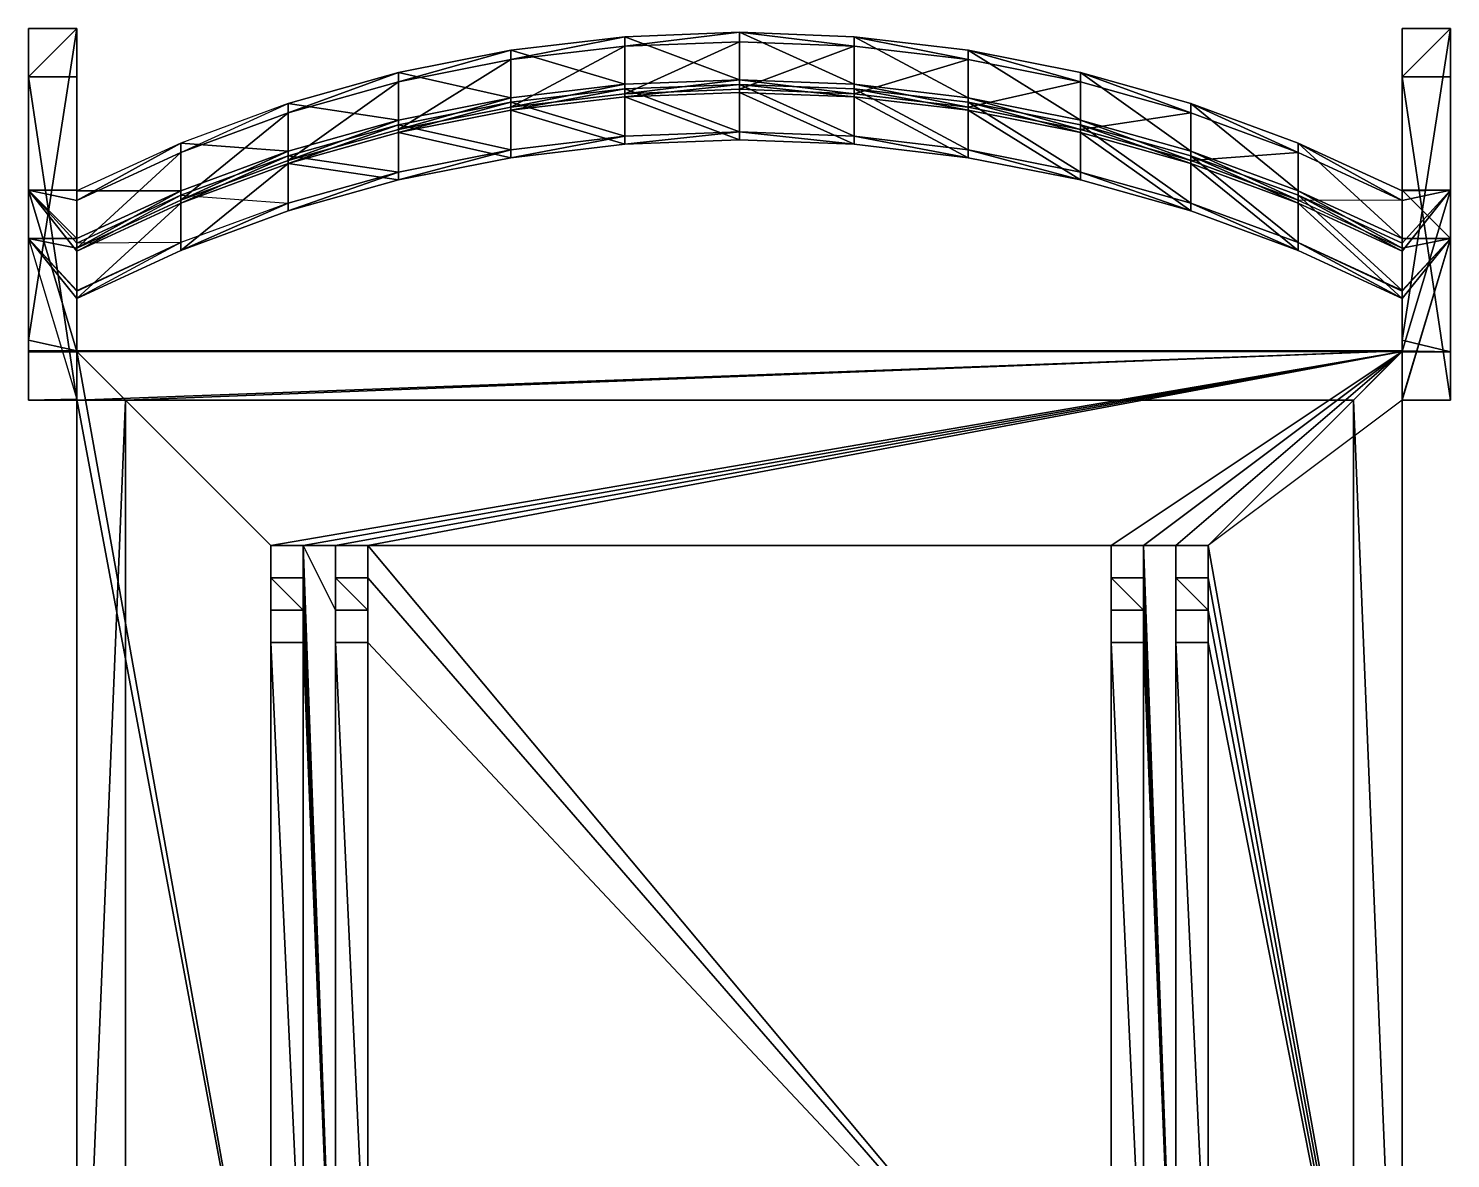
# Model space of a CAD drawing. Header units: millimetres. Extents: x -733 to 3323, y -1110 to 1290.
# Drawn here: x -586.7 to -146.7, y 409.5 to 759.1 of the extents above; entities that cross this region are included whole.
import ezdxf

# ---------------------------------------------------------------- set-up
doc = ezdxf.new("R2010")
doc.units = ezdxf.units.MM
doc.layers.add('Chair', color=18, linetype='Continuous', true_color=0x000000)

msp = doc.modelspace()

# ---------------------------------------------------------------- meshes
at = {"layer": 'Chair'}
mesh = msp.add_polyface(dxfattribs=at)
corners = [(-586.73, 744.14), (-571.73, 644.14, 435), (-586.73, 644.14, 435), (-586.73, 659.4, 435), (-586.73, 744.14), (-586.73, 644.14, 435), (-586.73, 662.72, 435), (-586.73, 709.14, 820), (-571.73, 659.06, 451.51), (-586.73, 659.06, 451.51), (-571.73, 659.14, 452), (-586.73, 659.4, 450), (-586.73, 644.14, 450), (-586.73, 659.06, 451.51), (-586.73, 694.14, 820), (-571.73, 759.14), (-586.73, 662.72, 435), (-571.73, 659.4, 450), (-586.73, 659.4, 450), (-571.73, 659.14, 451.17), (-571.73, 744.14), (-571.73, 659.4, 435), (-571.73, 644.14, 435), (-571.73, 659.4, 450), (-539.6, 692.88, 699.15), (-571.73, 675.62, 683.04), (-539.6, 690.42, 681.03), (-571.73, 677.81, 699.17), (-571.73, 678.08, 701.16), (-571.73, 659.14, 452), (-571.73, 644.41, 452), (-571.73, 659.06, 451.51), (-571.73, 659.14, 450), (-571.73, 644.14, 450), (-571.73, 659.14, 451.17), (-571.73, 644.14, 450), (-586.73, 644.14, 450), (-571.73, 692.73, 699.17), (-571.73, 678.08, 701.16), (-571.73, 691.2, 798.26), (-571.73, 644.41, 452), (-586.73, 694.14, 820), (-571.73, 675.62, 683.04), (-571.73, 677.81, 699.17), (-571.73, 678.08, 701.16), (-571.73, 691.2, 798.26), (-571.73, 690.27, 681.05), (-571.73, 677.81, 699.17), (-571.73, 675.62, 683.04), (-539.6, 692.88, 699.15), (-571.73, 692.73, 699.17), (-571.73, 678.08, 701.16), (-571.73, 659.4, 435), (-571.73, 644.14, 435), (-571.73, 644.14, 450), (-571.73, 659.14, 450), (-571.73, 659.14, 451.17), (-571.73, 659.14, 452), (-571.73, 659.06, 451.51), (-571.73, 659.14, 452), (-571.73, 675.62, 683.04), (-571.73, 644.41, 452), (-571.73, 690.27, 681.05)]
mesh.append_faces([[corners[k] for k in face] for face in [(0, 1, 2, 2), (3, 4, 5, 5), (4, 3, 6, 6), (7, 8, 9, 9), (8, 10, 7, 7), (11, 12, 13, 13), (14, 13, 12, 12), (6, 3, 11, 11), (15, 16, 17, 17), (17, 16, 18, 18), (17, 18, 9, 9), (17, 9, 19, 19), (19, 9, 8, 8), (20, 21, 22, 22), (21, 20, 23, 23), (12, 3, 5, 5), (3, 12, 11, 11), (24, 25, 26, 26), (25, 27, 24, 24), (27, 28, 24, 24), (29, 30, 31, 31), (30, 32, 33, 33), (32, 31, 30, 30), (32, 34, 31, 31), (35, 2, 1, 1), (2, 35, 36, 36), (37, 38, 39, 39), (40, 35, 36, 36), (36, 41, 40, 40), (41, 40, 42, 42), (41, 42, 43, 43), (41, 43, 44, 44), (41, 44, 45, 45), (46, 47, 48, 48), (47, 46, 38, 38), (38, 37, 46, 46), (49, 50, 51, 51), (52, 53, 54, 54), (54, 55, 52, 52), (55, 23, 21, 21), (56, 57, 58, 58), (59, 60, 61, 61), (60, 59, 62, 62)]])
mesh = msp.add_polyface(dxfattribs=at)
corners = [(-571.73, 644.14, 435), (-586.73, 744.14), (-571.73, 744.14), (-586.73, 744.14), (-586.73, 662.72, 435), (-586.73, 759.14), (-571.73, 659.14, 452), (-571.73, 690.27, 681.05), (-586.73, 709.14, 820), (-571.73, 692.73, 699.17), (-571.73, 705.93, 796.27), (-571.73, 708.87, 818.01), (-571.73, 709.14, 820), (-586.73, 659.06, 451.51), (-586.73, 694.14, 820), (-586.73, 709.14, 820), (-571.73, 694.14, 820), (-586.73, 709.14, 820), (-586.73, 694.14, 820), (-571.73, 709.14, 820), (-571.73, 759.14), (-586.73, 744.14), (-586.73, 759.14), (-571.73, 744.14), (-586.73, 662.72, 435), (-571.73, 759.14), (-586.73, 759.14), (-571.73, 659.4, 450), (-571.73, 744.14), (-571.73, 759.14), (-571.73, 709.14, 820), (-571.73, 694.14, 820), (-571.73, 708.87, 818.01), (-539.6, 705.07, 679.03), (-506.36, 719.77, 695.49), (-506.36, 717.31, 677.37), (-539.6, 707.53, 697.15), (-571.73, 690.27, 681.05), (-571.73, 692.73, 699.17), (-506.36, 705.12, 697.48), (-539.6, 690.42, 681.03), (-506.36, 702.66, 679.36), (-539.6, 692.88, 699.15), (-539.6, 705.07, 679.03), (-571.73, 675.62, 683.04), (-571.73, 690.27, 681.05), (-539.6, 690.42, 681.03), (-506.36, 717.31, 677.37), (-506.36, 702.66, 679.36), (-571.73, 691.2, 798.26), (-571.73, 705.93, 796.27), (-571.73, 692.73, 699.17), (-586.73, 694.14, 820), (-571.73, 691.2, 798.26), (-571.73, 694.14, 820), (-571.73, 692.73, 699.17), (-539.6, 707.53, 697.15), (-539.6, 692.88, 699.15), (-506.36, 705.12, 697.48), (-539.6, 708.94, 818), (-571.73, 708.87, 818.01), (-571.73, 694.14, 820), (-539.6, 723.68, 816.01), (-506.36, 721.19, 816.35), (-506.36, 735.92, 814.35), (-539.6, 723.68, 816.01), (-539.6, 720.74, 794.27), (-539.6, 706.01, 796.26), (-506.36, 721.19, 816.35), (-539.6, 708.94, 818), (-571.73, 691.2, 798.26), (-571.73, 694.14, 820), (-571.73, 694.14, 820), (-571.73, 691.2, 798.26), (-571.73, 705.93, 796.27), (-571.73, 708.87, 818.01), (-571.73, 705.93, 796.27), (-571.73, 708.87, 818.01), (-539.6, 720.74, 794.27), (-571.73, 705.93, 796.27), (-571.73, 691.2, 798.26), (-539.6, 706.01, 796.26), (-506.36, 732.98, 792.62)]
mesh.append_faces([[corners[k] for k in face] for face in [(0, 1, 2, 2), (3, 4, 5, 5), (6, 7, 8, 8), (7, 9, 8, 8), (9, 10, 8, 8), (10, 11, 8, 8), (11, 8, 12, 12), (13, 14, 15, 15), (16, 17, 18, 18), (17, 16, 19, 19), (20, 21, 22, 22), (21, 20, 23, 23), (24, 25, 26, 26), (27, 28, 29, 29), (30, 31, 32, 32), (33, 34, 35, 35), (34, 33, 36, 36), (37, 36, 33, 33), (36, 38, 37, 37), (39, 40, 41, 41), (40, 39, 42, 42), (43, 44, 45, 45), (44, 43, 46, 46), (46, 43, 47, 47), (46, 47, 48, 48), (49, 50, 51, 51), (52, 53, 54, 54), (55, 56, 57, 57), (56, 58, 57, 57), (59, 60, 61, 61), (60, 59, 62, 62), (62, 59, 63, 63), (64, 65, 66, 66), (67, 68, 69, 69), (69, 70, 67, 67), (70, 69, 71, 71), (72, 73, 74, 74), (74, 75, 72, 72), (76, 66, 65, 65), (65, 77, 76, 76), (78, 79, 80, 80), (80, 78, 81, 81), (81, 78, 82, 82)]])
mesh = msp.add_polyface(dxfattribs=at)
corners = [(-402.2, 737.97, 674.56), (-366.73, 741.83, 692.49), (-366.73, 739.36, 674.37), (-402.2, 737.97, 674.56), (-402.2, 740.44, 692.68), (-437.44, 733.81, 675.13), (-437.44, 736.28, 693.25), (-472.24, 726.91, 676.07), (-472.24, 729.37, 694.18), (-402.2, 723.32, 676.55), (-437.44, 733.81, 675.13), (-402.2, 737.97, 674.56), (-366.73, 724.71, 676.36), (-366.73, 739.36, 674.37), (-472.24, 729.37, 694.18), (-437.44, 721.63, 695.24), (-437.44, 736.28, 693.25), (-402.2, 725.79, 694.67), (-402.2, 740.44, 692.68), (-366.73, 727.17, 694.48), (-366.73, 741.83, 692.49), (-539.6, 723.68, 816.01), (-506.36, 721.19, 816.35), (-506.36, 735.92, 814.35), (-472.24, 730.79, 815.05), (-472.24, 745.52, 813.06), (-437.44, 737.69, 814.11), (-437.44, 752.43, 812.12), (-402.2, 741.85, 813.55), (-402.2, 756.59, 811.56), (-366.73, 743.24, 813.36), (-366.73, 757.97, 811.37), (-539.6, 720.74, 794.27), (-506.36, 735.92, 814.35), (-506.36, 732.98, 792.62), (-472.24, 745.52, 813.06), (-472.24, 742.58, 791.32), (-437.44, 752.43, 812.12), (-437.44, 749.49, 790.39), (-402.2, 756.59, 811.56), (-402.2, 753.65, 789.83), (-366.73, 757.97, 811.37), (-366.73, 755.04, 789.64), (-366.73, 743.24, 813.36), (-402.2, 738.92, 791.82), (-366.73, 740.31, 791.63), (-402.2, 741.85, 813.55), (-437.44, 734.76, 792.38), (-437.44, 737.69, 814.11), (-472.24, 727.85, 793.31), (-472.24, 730.79, 815.05), (-506.36, 718.25, 794.61), (-506.36, 732.98, 792.62), (-472.24, 742.58, 791.32), (-472.24, 727.85, 793.31), (-437.44, 749.49, 790.39), (-437.44, 734.76, 792.38), (-402.2, 753.65, 789.83), (-402.2, 738.92, 791.82), (-366.73, 755.04, 789.64), (-366.73, 740.31, 791.63)]
mesh.append_faces([[corners[k] for k in face] for face in [(0, 1, 2, 2), (1, 3, 4, 4), (5, 4, 3, 3), (4, 5, 6, 6), (7, 6, 5, 5), (6, 7, 8, 8), (9, 10, 11, 11), (12, 11, 13, 13), (14, 15, 16, 16), (16, 17, 18, 18), (18, 17, 19, 19), (18, 19, 20, 20), (21, 22, 23, 23), (23, 22, 24, 24), (23, 24, 25, 25), (25, 24, 26, 26), (25, 26, 27, 27), (27, 26, 28, 28), (27, 28, 29, 29), (29, 28, 30, 30), (29, 30, 31, 31), (32, 33, 34, 34), (34, 35, 36, 36), (35, 34, 33, 33), (36, 37, 38, 38), (37, 36, 35, 35), (38, 39, 40, 40), (39, 38, 37, 37), (40, 41, 42, 42), (41, 40, 39, 39), (43, 44, 45, 45), (44, 43, 46, 46), (46, 47, 44, 44), (47, 46, 48, 48), (48, 49, 47, 47), (49, 48, 50, 50), (51, 52, 53, 53), (54, 53, 55, 55), (54, 55, 56, 56), (56, 55, 57, 57), (56, 57, 58, 58), (58, 57, 59, 59), (58, 59, 60, 60)]])
mesh = msp.add_polyface(dxfattribs=at)
corners = [(-296.02, 736.28, 693.25), (-261.23, 726.91, 676.07), (-296.02, 733.81, 675.13), (-261.23, 729.37, 694.18), (-331.26, 740.44, 692.68), (-331.26, 737.97, 674.56), (-366.73, 741.83, 692.49), (-366.73, 739.36, 674.37), (-366.73, 724.71, 676.36), (-366.73, 739.36, 674.37), (-331.26, 723.32, 676.55), (-331.26, 737.97, 674.56), (-296.02, 719.16, 677.12), (-296.02, 733.81, 675.13), (-366.73, 741.83, 692.49), (-366.73, 727.17, 694.48), (-331.26, 725.79, 694.67), (-331.26, 740.44, 692.68), (-296.02, 721.63, 695.24), (-296.02, 736.28, 693.25), (-261.23, 714.72, 696.18), (-261.23, 729.37, 694.18), (-366.73, 757.97, 811.37), (-366.73, 743.24, 813.36), (-331.26, 741.85, 813.55), (-331.26, 756.59, 811.56), (-296.02, 737.69, 814.11), (-296.02, 752.43, 812.12), (-261.23, 730.79, 815.05), (-261.23, 745.52, 813.06), (-227.1, 721.19, 816.35), (-227.1, 735.92, 814.35), (-366.73, 757.97, 811.37), (-331.26, 753.65, 789.83), (-366.73, 755.04, 789.64), (-331.26, 756.59, 811.56), (-296.02, 749.49, 790.39), (-296.02, 752.43, 812.12), (-261.23, 742.58, 791.32), (-261.23, 745.52, 813.06), (-227.1, 732.98, 792.62), (-227.1, 735.92, 814.35), (-261.23, 727.85, 793.31), (-296.02, 737.69, 814.11), (-296.02, 734.76, 792.38), (-261.23, 730.79, 815.05), (-331.26, 741.85, 813.55), (-331.26, 738.92, 791.82), (-366.73, 743.24, 813.36), (-366.73, 740.31, 791.63), (-366.73, 740.31, 791.63), (-366.73, 755.04, 789.64), (-331.26, 753.65, 789.83), (-331.26, 738.92, 791.82), (-296.02, 749.49, 790.39), (-296.02, 734.76, 792.38), (-261.23, 742.58, 791.32), (-261.23, 727.85, 793.31), (-227.1, 732.98, 792.62)]
mesh.append_faces([[corners[k] for k in face] for face in [(0, 1, 2, 2), (1, 0, 3, 3), (4, 2, 5, 5), (2, 4, 0, 0), (6, 5, 7, 7), (5, 6, 4, 4), (8, 9, 10, 10), (10, 9, 11, 11), (12, 11, 13, 13), (14, 15, 16, 16), (14, 16, 17, 17), (17, 16, 18, 18), (17, 18, 19, 19), (19, 20, 21, 21), (22, 23, 24, 24), (22, 24, 25, 25), (25, 24, 26, 26), (25, 26, 27, 27), (27, 26, 28, 28), (27, 28, 29, 29), (29, 28, 30, 30), (29, 30, 31, 31), (32, 33, 34, 34), (33, 32, 35, 35), (35, 36, 33, 33), (36, 35, 37, 37), (37, 38, 36, 36), (38, 37, 39, 39), (39, 40, 38, 38), (40, 39, 41, 41), (42, 43, 44, 44), (43, 42, 45, 45), (44, 46, 47, 47), (46, 44, 43, 43), (47, 48, 49, 49), (48, 47, 46, 46), (50, 51, 52, 52), (50, 52, 53, 53), (53, 52, 54, 54), (53, 54, 55, 55), (55, 54, 56, 56), (55, 56, 57, 57), (57, 56, 58, 58)]])
mesh = msp.add_polyface(dxfattribs=at)
corners = [(-161.73, 744.14), (-146.73, 644.14, 435), (-161.73, 644.14, 435), (-146.73, 759.14), (-161.73, 662.72, 435), (-146.73, 659.06, 451.51), (-161.73, 659.4, 450), (-161.73, 659.14, 451.17), (-161.73, 659.06, 451.51), (-161.73, 662.72, 435), (-161.73, 659.4, 435), (-161.73, 659.4, 450), (-161.73, 744.14), (-161.73, 644.14, 435), (-161.73, 659.14, 452), (-146.73, 709.14, 820), (-161.73, 690.27, 681.05), (-161.73, 675.62, 683.04), (-193.87, 692.88, 699.15), (-193.87, 690.42, 681.03), (-193.87, 692.88, 699.15), (-161.73, 677.81, 699.17), (-161.73, 678.08, 701.16), (-193.87, 690.42, 681.03), (-193.87, 705.07, 679.03), (-161.73, 675.62, 683.04), (-161.73, 690.27, 681.05), (-161.73, 691.2, 798.26), (-161.73, 692.73, 699.17), (-161.73, 678.08, 701.16), (-146.73, 694.14, 820), (-161.73, 644.14, 450), (-146.73, 644.14, 450), (-161.73, 644.41, 452), (-161.73, 675.62, 683.04), (-161.73, 677.81, 699.17), (-161.73, 678.08, 701.16), (-161.73, 691.2, 798.26), (-161.73, 659.14, 450), (-161.73, 644.14, 450), (-161.73, 644.41, 452), (-161.73, 659.06, 451.51), (-161.73, 659.14, 451.17), (-161.73, 659.14, 452), (-146.73, 744.14), (-146.73, 644.14, 450), (-146.73, 644.14, 435), (-146.73, 659.06, 451.51), (-146.73, 694.14, 820), (-161.73, 659.14, 450), (-221.73, 599.14, 450), (-231.73, 599.14, 450), (-161.73, 644.14, 450), (-161.73, 659.14, 452), (-161.73, 659.06, 451.51), (-161.73, 659.14, 451.17), (-161.73, 659.14, 452), (-241.73, 599.14, 452), (-231.73, 599.14, 452), (-221.73, 599.14, 452), (-193.87, 707.53, 697.15), (-193.87, 692.88, 699.15), (-161.73, 678.08, 701.16), (-161.73, 644.14, 450), (-161.73, 659.4, 435), (-161.73, 644.14, 435), (-161.73, 659.14, 450), (-161.73, 659.4, 450), (-161.73, 675.62, 683.04), (-161.73, 659.14, 452), (-161.73, 644.41, 452), (-161.73, 690.27, 681.05)]
mesh.append_faces([[corners[k] for k in face] for face in [(0, 1, 2, 2), (3, 4, 5, 5), (5, 4, 6, 6), (5, 6, 7, 7), (5, 7, 8, 8), (9, 10, 11, 11), (10, 12, 13, 13), (12, 10, 9, 9), (14, 5, 8, 8), (5, 14, 15, 15), (15, 14, 16, 16), (17, 18, 19, 19), (20, 17, 21, 21), (20, 21, 22, 22), (23, 24, 25, 25), (25, 24, 26, 26), (27, 28, 29, 29), (30, 31, 32, 32), (31, 30, 33, 33), (33, 30, 34, 34), (34, 30, 35, 35), (35, 30, 36, 36), (36, 30, 37, 37), (38, 39, 40, 40), (40, 41, 38, 38), (41, 42, 38, 38), (43, 41, 40, 40), (44, 45, 46, 46), (45, 44, 47, 47), (47, 48, 45, 45), (32, 2, 1, 1), (2, 32, 31, 31), (49, 50, 51, 51), (49, 52, 50, 50), (53, 54, 55, 55), (56, 57, 58, 58), (56, 58, 59, 59), (60, 61, 62, 62), (63, 64, 65, 65), (64, 63, 66, 66), (64, 66, 67, 67), (68, 69, 70, 70), (69, 68, 71, 71)]])
mesh = msp.add_polyface(dxfattribs=at)
corners = [(-146.73, 644.14, 435), (-161.73, 744.14), (-146.73, 744.14), (-146.73, 759.14), (-161.73, 744.14), (-161.73, 759.14), (-146.73, 744.14), (-161.73, 662.72, 435), (-146.73, 759.14), (-161.73, 759.14), (-161.73, 744.14), (-161.73, 662.72, 435), (-161.73, 759.14), (-161.73, 709.14, 820), (-161.73, 708.87, 818.01), (-161.73, 694.14, 820), (-146.73, 709.14, 820), (-161.73, 690.27, 681.05), (-161.73, 692.73, 699.17), (-161.73, 705.93, 796.27), (-161.73, 708.87, 818.01), (-161.73, 709.14, 820), (-227.1, 719.77, 695.49), (-193.87, 705.07, 679.03), (-227.1, 717.31, 677.37), (-193.87, 707.53, 697.15), (-227.1, 705.12, 697.48), (-193.87, 690.42, 681.03), (-193.87, 692.88, 699.15), (-161.73, 690.27, 681.05), (-161.73, 692.73, 699.17), (-227.1, 702.66, 679.36), (-227.1, 717.31, 677.37), (-193.87, 690.42, 681.03), (-193.87, 705.07, 679.03), (-161.73, 692.73, 699.17), (-161.73, 691.2, 798.26), (-161.73, 705.93, 796.27), (-161.73, 691.2, 798.26), (-146.73, 694.14, 820), (-161.73, 694.14, 820), (-146.73, 659.06, 451.51), (-146.73, 744.14), (-146.73, 759.14), (-146.73, 694.14, 820), (-146.73, 709.14, 820), (-227.1, 719.77, 695.49), (-227.1, 705.12, 697.48), (-193.87, 692.88, 699.15), (-193.87, 707.53, 697.15), (-161.73, 678.08, 701.16), (-161.73, 692.73, 699.17), (-227.1, 735.92, 814.35), (-227.1, 721.19, 816.35), (-193.87, 708.94, 818), (-193.87, 723.68, 816.01), (-161.73, 694.14, 820), (-161.73, 708.87, 818.01), (-227.1, 735.92, 814.35), (-193.87, 720.74, 794.27), (-227.1, 732.98, 792.62), (-193.87, 723.68, 816.01), (-161.73, 705.93, 796.27), (-161.73, 708.87, 818.01), (-161.73, 705.93, 796.27), (-161.73, 691.2, 798.26), (-161.73, 694.14, 820), (-161.73, 708.87, 818.01), (-161.73, 691.2, 798.26), (-193.87, 708.94, 818), (-193.87, 706.01, 796.26), (-161.73, 694.14, 820), (-227.1, 721.19, 816.35), (-227.1, 718.25, 794.61), (-227.1, 718.25, 794.61), (-227.1, 732.98, 792.62), (-193.87, 720.74, 794.27), (-193.87, 706.01, 796.26), (-161.73, 705.93, 796.27), (-161.73, 691.2, 798.26), (-146.73, 694.14, 820), (-161.73, 709.14, 820), (-161.73, 694.14, 820), (-146.73, 709.14, 820)]
mesh.append_faces([[corners[k] for k in face] for face in [(0, 1, 2, 2), (3, 4, 5, 5), (4, 3, 6, 6), (7, 8, 9, 9), (10, 11, 12, 12), (13, 14, 15, 15), (16, 17, 18, 18), (16, 18, 19, 19), (16, 19, 20, 20), (16, 20, 21, 21), (22, 23, 24, 24), (23, 22, 25, 25), (26, 27, 28, 28), (25, 29, 23, 23), (29, 25, 30, 30), (31, 32, 33, 33), (33, 32, 34, 34), (35, 36, 37, 37), (38, 39, 40, 40), (41, 42, 43, 43), (44, 41, 45, 45), (46, 47, 48, 48), (46, 48, 49, 49), (49, 50, 51, 51), (52, 53, 54, 54), (52, 54, 55, 55), (55, 54, 56, 56), (55, 56, 57, 57), (58, 59, 60, 60), (59, 58, 61, 61), (61, 62, 59, 59), (62, 61, 63, 63), (64, 65, 66, 66), (66, 67, 64, 64), (68, 69, 70, 70), (69, 68, 71, 71), (70, 72, 73, 73), (72, 70, 69, 69), (74, 75, 76, 76), (74, 76, 77, 77), (77, 76, 78, 78), (77, 79, 78, 78), (80, 81, 82, 82), (81, 80, 83, 83)]])
mesh = msp.add_polyface(dxfattribs=at)
corners = [(-506.36, 717.31, 677.37), (-472.24, 729.37, 694.18), (-472.24, 726.91, 676.07), (-506.36, 719.77, 695.49), (-472.24, 714.72, 696.18), (-506.36, 702.66, 679.36), (-472.24, 712.26, 678.06), (-506.36, 705.12, 697.48), (-437.44, 721.63, 695.24), (-437.44, 719.16, 677.12), (-402.2, 725.79, 694.67), (-402.2, 723.32, 676.55), (-366.73, 727.17, 694.48), (-366.73, 724.71, 676.36), (-506.36, 702.66, 679.36), (-506.36, 717.31, 677.37), (-472.24, 712.26, 678.06), (-472.24, 726.91, 676.07), (-437.44, 719.16, 677.12), (-437.44, 733.81, 675.13), (-402.2, 723.32, 676.55), (-402.2, 737.97, 674.56), (-366.73, 724.71, 676.36), (-161.73, 659.4, 435), (-571.73, 644.14, 435), (-571.73, 659.4, 435), (-556.73, 644.14, 435), (-571.73, 659.14, 450), (-161.73, 659.14, 450), (-511.73, 599.14, 450), (-501.73, 599.14, 450), (-491.73, 599.14, 450), (-481.73, 599.14, 450), (-161.73, 659.14, 451.17), (-571.73, 659.14, 451.17), (-571.73, 659.14, 452), (-161.73, 659.14, 452), (-511.73, 599.14, 452), (-501.73, 599.14, 452), (-491.73, 599.14, 452), (-481.73, 599.14, 452), (-539.6, 707.53, 697.15), (-506.36, 705.12, 697.48), (-506.36, 719.77, 695.49), (-472.24, 714.72, 696.18), (-472.24, 729.37, 694.18), (-437.44, 721.63, 695.24), (-437.44, 736.28, 693.25), (-402.2, 725.79, 694.67), (-472.24, 730.79, 815.05), (-506.36, 718.25, 794.61), (-472.24, 727.85, 793.31), (-506.36, 721.19, 816.35), (-539.6, 706.01, 796.26), (-539.6, 706.01, 796.26), (-506.36, 732.98, 792.62), (-506.36, 718.25, 794.61), (-472.24, 742.58, 791.32), (-472.24, 727.85, 793.31), (-501.73, 599.14, 452), (-511.73, 599.14, 450), (-501.73, 599.14, 450), (-511.73, 599.14, 452), (-481.73, 599.14, 452), (-491.73, 599.14, 450), (-481.73, 599.14, 450), (-491.73, 599.14, 452), (-571.73, 659.14, 450), (-161.73, 659.4, 450), (-571.73, 659.4, 450), (-571.73, 659.4, 450), (-161.73, 659.4, 435), (-571.73, 659.4, 435), (-556.73, 644.14, 435), (-176.73, 644.14, 450), (-556.73, 644.14, 450)]
mesh.append_faces([[corners[k] for k in face] for face in [(0, 1, 2, 2), (1, 0, 3, 3), (4, 5, 6, 6), (5, 4, 7, 7), (8, 6, 9, 9), (6, 8, 4, 4), (10, 9, 11, 11), (9, 10, 8, 8), (12, 11, 13, 13), (11, 12, 10, 10), (14, 15, 16, 16), (16, 15, 17, 17), (16, 17, 18, 18), (18, 17, 19, 19), (18, 19, 20, 20), (20, 21, 22, 22), (23, 24, 25, 25), (24, 23, 26, 26), (27, 28, 29, 29), (28, 30, 29, 29), (28, 31, 30, 30), (28, 32, 31, 31), (33, 34, 35, 35), (36, 37, 38, 38), (36, 38, 39, 39), (36, 39, 40, 40), (41, 42, 43, 43), (43, 42, 44, 44), (43, 44, 45, 45), (45, 44, 46, 46), (47, 46, 48, 48), (49, 50, 51, 51), (50, 49, 52, 52), (52, 53, 50, 50), (54, 55, 56, 56), (56, 57, 58, 58), (59, 60, 61, 61), (60, 59, 62, 62), (63, 64, 65, 65), (64, 63, 66, 66), (67, 68, 69, 69), (70, 71, 72, 72), (73, 74, 75, 75)]])
mesh = msp.add_polyface(dxfattribs=at)
corners = [(-261.23, 729.37, 694.18), (-227.1, 717.31, 677.37), (-261.23, 726.91, 676.07), (-227.1, 719.77, 695.49), (-331.26, 723.32, 676.55), (-366.73, 727.17, 694.48), (-366.73, 724.71, 676.36), (-331.26, 725.79, 694.67), (-296.02, 719.16, 677.12), (-296.02, 721.63, 695.24), (-261.23, 712.26, 678.06), (-261.23, 714.72, 696.18), (-227.1, 702.66, 679.36), (-227.1, 705.12, 697.48), (-193.87, 690.42, 681.03), (-331.26, 723.32, 676.55), (-331.26, 737.97, 674.56), (-296.02, 719.16, 677.12), (-296.02, 733.81, 675.13), (-261.23, 712.26, 678.06), (-261.23, 726.91, 676.07), (-227.1, 702.66, 679.36), (-227.1, 717.31, 677.37), (-556.73, 644.14, 435), (-161.73, 659.4, 435), (-176.73, 644.14, 435), (-161.73, 659.14, 450), (-251.73, 599.14, 450), (-481.73, 599.14, 450), (-241.73, 599.14, 450), (-231.73, 599.14, 450), (-571.73, 659.14, 451.17), (-571.73, 659.14, 450), (-161.73, 659.14, 450), (-161.73, 659.14, 451.17), (-571.73, 659.14, 452), (-161.73, 659.14, 452), (-571.73, 659.14, 452), (-511.73, 599.14, 452), (-161.73, 659.14, 452), (-481.73, 599.14, 452), (-251.73, 599.14, 452), (-241.73, 599.14, 452), (-296.02, 736.28, 693.25), (-296.02, 721.63, 695.24), (-261.23, 714.72, 696.18), (-261.23, 729.37, 694.18), (-227.1, 705.12, 697.48), (-227.1, 719.77, 695.49), (-227.1, 718.25, 794.61), (-261.23, 730.79, 815.05), (-261.23, 727.85, 793.31), (-227.1, 721.19, 816.35), (-261.23, 727.85, 793.31), (-227.1, 732.98, 792.62), (-227.1, 718.25, 794.61), (-161.73, 659.4, 450), (-161.73, 659.14, 450), (-571.73, 659.14, 450), (-161.73, 659.4, 435), (-571.73, 659.4, 450), (-161.73, 659.4, 450), (-176.73, 644.14, 450), (-556.73, 644.14, 435), (-176.73, 644.14, 435), (-231.73, 589.14, 452), (-231.73, 599.14, 450), (-231.73, 599.14, 452), (-221.73, 589.14, 450), (-221.73, 599.14, 450), (-221.73, 599.14, 452), (-221.73, 599.14, 452), (-231.73, 599.14, 450), (-221.73, 599.14, 450), (-231.73, 599.14, 452), (-251.73, 589.14, 452), (-251.73, 599.14, 450), (-251.73, 599.14, 452), (-241.73, 589.14, 450), (-241.73, 599.14, 452), (-241.73, 599.14, 450), (-241.73, 599.14, 452), (-251.73, 599.14, 450), (-241.73, 599.14, 450), (-251.73, 599.14, 452)]
mesh.append_faces([[corners[k] for k in face] for face in [(0, 1, 2, 2), (1, 0, 3, 3), (4, 5, 6, 6), (5, 4, 7, 7), (8, 7, 4, 4), (7, 8, 9, 9), (10, 9, 8, 8), (9, 10, 11, 11), (12, 11, 10, 10), (11, 12, 13, 13), (14, 13, 12, 12), (15, 16, 17, 17), (17, 18, 19, 19), (19, 18, 20, 20), (19, 20, 21, 21), (21, 20, 22, 22), (23, 24, 25, 25), (26, 27, 28, 28), (26, 29, 27, 27), (26, 30, 29, 29), (31, 32, 33, 33), (33, 34, 31, 31), (34, 35, 36, 36), (37, 38, 39, 39), (39, 40, 41, 41), (39, 41, 42, 42), (43, 44, 45, 45), (46, 45, 47, 47), (46, 47, 48, 48), (49, 50, 51, 51), (50, 49, 52, 52), (53, 54, 55, 55), (56, 57, 58, 58), (59, 60, 61, 61), (62, 63, 64, 64), (65, 66, 67, 67), (68, 69, 70, 70), (71, 72, 73, 73), (72, 71, 74, 74), (75, 76, 77, 77), (78, 79, 80, 80), (81, 82, 83, 83), (82, 81, 84, 84)]])
mesh = msp.add_polyface(dxfattribs=at)
corners = [(-556.73, 279.14, -15), (-571.73, 264.14, -15), (-571.73, 279.14, -15), (-556.73, 264.14, -15), (-571.73, 279.14, 435), (-556.73, 279.14, -15), (-571.73, 279.14, -15), (-556.73, 279.14, 435), (-571.73, 659.14, 450), (-511.73, 324.14, 450), (-571.73, 264.14, 450), (-501.73, 324.14, 450), (-501.73, 334.14, 450), (-491.73, 324.14, 450), (-501.73, 344.14, 450), (-511.73, 599.14, 450), (-511.73, 334.14, 450), (-511.73, 344.14, 450), (-571.73, 644.41, 452), (-571.73, 264.14, 450), (-571.73, 264.14, 452), (-501.73, 334.14, 452), (-511.73, 344.14, 452), (-511.73, 334.14, 452), (-501.73, 344.14, 452), (-501.73, 324.14, 452), (-491.73, 324.14, 452), (-501.73, 354.14, 452), (-511.73, 599.14, 452), (-511.73, 324.14, 452), (-556.73, 264.14, 435), (-571.73, 264.14, -15), (-556.73, 264.14, -15), (-571.73, 264.14, 450), (-511.73, 344.14, 452), (-501.73, 344.14, 450), (-511.73, 344.14, 450), (-501.73, 344.14, 452), (-501.73, 354.14, 452), (-501.73, 344.14, 450), (-501.73, 344.14, 452), (-501.73, 354.14, 450), (-501.73, 354.14, 452), (-511.73, 354.14, 450), (-501.73, 354.14, 450), (-511.73, 354.14, 452), (-511.73, 354.14, 450), (-511.73, 344.14, 452), (-511.73, 344.14, 450), (-511.73, 354.14, 452), (-556.73, 279.14, -15), (-556.73, 264.14, 435), (-556.73, 264.14, -15), (-556.73, 279.14, 435), (-556.73, 279.14, 435), (-556.73, 644.14, 450), (-556.73, 279.14, 450), (-511.73, 324.14, 452), (-501.73, 324.14, 450), (-511.73, 324.14, 450), (-501.73, 324.14, 452), (-501.73, 334.14, 452), (-501.73, 324.14, 450), (-501.73, 324.14, 452), (-501.73, 334.14, 450), (-501.73, 334.14, 452), (-511.73, 334.14, 450), (-501.73, 334.14, 450), (-511.73, 334.14, 452), (-511.73, 334.14, 450), (-511.73, 324.14, 452), (-511.73, 324.14, 450), (-511.73, 334.14, 452), (-571.73, 644.14, 450), (-571.73, 279.14, 435), (-571.73, 264.14, 450), (-571.73, 279.14, -15), (-571.73, 264.14, -15)]
mesh.append_faces([[corners[k] for k in face] for face in [(0, 1, 2, 2), (1, 0, 3, 3), (4, 5, 6, 6), (5, 4, 7, 7), (8, 9, 10, 10), (11, 12, 13, 13), (12, 14, 13, 13), (15, 16, 9, 9), (15, 17, 16, 16), (12, 16, 17, 17), (17, 14, 12, 12), (18, 19, 20, 20), (21, 22, 23, 23), (22, 21, 24, 24), (25, 26, 21, 21), (21, 26, 24, 24), (24, 26, 27, 27), (28, 29, 23, 23), (28, 23, 22, 22), (30, 31, 32, 32), (31, 30, 33, 33), (34, 35, 36, 36), (35, 34, 37, 37), (38, 39, 40, 40), (39, 38, 41, 41), (42, 43, 44, 44), (43, 42, 45, 45), (46, 47, 48, 48), (47, 46, 49, 49), (50, 51, 52, 52), (51, 50, 53, 53), (54, 55, 56, 56), (57, 58, 59, 59), (58, 57, 60, 60), (61, 62, 63, 63), (62, 61, 64, 64), (65, 66, 67, 67), (66, 65, 68, 68), (69, 70, 71, 71), (70, 69, 72, 72), (73, 74, 75, 75), (75, 76, 77, 77), (76, 75, 74, 74)]])
mesh = msp.add_polyface(dxfattribs=at)
corners = [(-556.73, 279.14, 435), (-571.73, 279.14, 435), (-556.73, 644.14, 435), (-571.73, 644.14, 435), (-571.73, 264.14, 450), (-571.73, 659.14, 450), (-571.73, 644.14, 450), (-511.73, 599.14, 450), (-511.73, 324.14, 450), (-511.73, 354.14, 450), (-511.73, 344.14, 450), (-511.73, 569.14, 450), (-511.73, 579.14, 450), (-511.73, 589.14, 450), (-501.73, 579.14, 450), (-501.73, 589.14, 450), (-501.73, 354.14, 450), (-501.73, 569.14, 450), (-571.73, 264.14, 450), (-571.73, 644.41, 452), (-571.73, 644.14, 450), (-501.73, 579.14, 452), (-511.73, 589.14, 452), (-511.73, 579.14, 452), (-501.73, 589.14, 452), (-501.73, 354.14, 452), (-511.73, 569.14, 452), (-511.73, 354.14, 452), (-501.73, 569.14, 452), (-571.73, 264.14, 452), (-511.73, 324.14, 452), (-571.73, 644.41, 452), (-571.73, 659.14, 452), (-491.73, 324.14, 452), (-511.73, 599.14, 452), (-511.73, 344.14, 452), (-511.73, 599.14, 450), (-511.73, 589.14, 452), (-511.73, 589.14, 450), (-511.73, 599.14, 452), (-511.73, 589.14, 452), (-501.73, 589.14, 450), (-511.73, 589.14, 450), (-501.73, 589.14, 452), (-501.73, 599.14, 452), (-501.73, 589.14, 450), (-501.73, 589.14, 452), (-501.73, 599.14, 450), (-501.73, 579.14, 452), (-501.73, 569.14, 450), (-501.73, 569.14, 452), (-501.73, 579.14, 450), (-501.73, 579.14, 452), (-511.73, 579.14, 450), (-501.73, 579.14, 450), (-511.73, 579.14, 452), (-511.73, 579.14, 450), (-511.73, 569.14, 452), (-511.73, 569.14, 450), (-511.73, 579.14, 452), (-511.73, 569.14, 452), (-501.73, 569.14, 450), (-511.73, 569.14, 450), (-501.73, 569.14, 452), (-556.73, 644.14, 450), (-556.73, 279.14, 435), (-556.73, 644.14, 435), (-571.73, 279.14, 435), (-571.73, 644.14, 450), (-571.73, 644.14, 435)]
mesh.append_faces([[corners[k] for k in face] for face in [(0, 1, 2, 2), (3, 2, 1, 1), (4, 5, 6, 6), (7, 8, 5, 5), (7, 9, 10, 10), (7, 11, 9, 9), (7, 12, 11, 11), (7, 13, 12, 12), (14, 12, 13, 13), (13, 15, 14, 14), (16, 9, 11, 11), (11, 17, 16, 16), (18, 19, 20, 20), (21, 22, 23, 23), (22, 21, 24, 24), (25, 26, 27, 27), (26, 25, 28, 28), (29, 30, 31, 31), (31, 30, 32, 32), (25, 33, 28, 28), (28, 33, 21, 21), (21, 33, 24, 24), (34, 32, 30, 30), (34, 35, 27, 27), (34, 27, 26, 26), (34, 26, 23, 23), (34, 23, 22, 22), (36, 37, 38, 38), (37, 36, 39, 39), (40, 41, 42, 42), (41, 40, 43, 43), (44, 45, 46, 46), (45, 44, 47, 47), (48, 49, 50, 50), (49, 48, 51, 51), (52, 53, 54, 54), (53, 52, 55, 55), (56, 57, 58, 58), (57, 56, 59, 59), (60, 61, 62, 62), (61, 60, 63, 63), (64, 65, 66, 66), (67, 68, 69, 69)]])
mesh = msp.add_polyface(dxfattribs=at)
corners = [(-176.73, 644.14, 435), (-161.73, 659.4, 435), (-161.73, 279.14, 435), (-176.73, 279.14, 435), (-241.73, 569.14, 450), (-241.73, 579.14, 450), (-231.73, 324.14, 450), (-241.73, 589.14, 450), (-241.73, 599.14, 450), (-221.73, 354.14, 450), (-161.73, 264.14, 450), (-221.73, 569.14, 450), (-221.73, 579.14, 450), (-221.73, 589.14, 450), (-221.73, 599.14, 450), (-251.73, 599.14, 450), (-251.73, 354.14, 450), (-251.73, 344.14, 450), (-251.73, 569.14, 450), (-231.73, 599.14, 450), (-231.73, 354.14, 450), (-231.73, 344.14, 450), (-231.73, 569.14, 450), (-161.73, 644.14, 450), (-241.73, 354.14, 450), (-241.73, 354.14, 452), (-231.73, 324.14, 452), (-241.73, 569.14, 452), (-241.73, 579.14, 452), (-241.73, 589.14, 452), (-241.73, 599.14, 452), (-221.73, 354.14, 452), (-161.73, 264.14, 452), (-221.73, 569.14, 452), (-221.73, 579.14, 452), (-221.73, 589.14, 452), (-221.73, 599.14, 452), (-251.73, 599.14, 452), (-481.73, 599.14, 452), (-251.73, 324.14, 452), (-251.73, 334.14, 452), (-251.73, 344.14, 452), (-251.73, 354.14, 452), (-251.73, 569.14, 452), (-231.73, 599.14, 452), (-231.73, 334.14, 452), (-231.73, 344.14, 452), (-231.73, 354.14, 452), (-231.73, 569.14, 452), (-161.73, 659.14, 452), (-176.73, 279.14, 435), (-176.73, 644.14, 450), (-176.73, 644.14, 435), (-161.73, 264.14, 450), (-161.73, 279.14, 435), (-161.73, 644.14, 450), (-161.73, 264.14, 452), (-161.73, 644.14, 450), (-161.73, 644.41, 452)]
mesh.append_faces([[corners[k] for k in face] for face in [(0, 1, 2, 2), (2, 3, 0, 0), (4, 5, 6, 6), (5, 7, 6, 6), (7, 8, 6, 6), (9, 10, 11, 11), (11, 10, 12, 12), (12, 10, 13, 13), (13, 10, 14, 14), (15, 16, 17, 17), (15, 18, 16, 16), (19, 6, 8, 8), (19, 20, 21, 21), (19, 22, 20, 20), (23, 14, 10, 10), (9, 22, 20, 20), (22, 9, 11, 11), (24, 16, 18, 18), (18, 4, 24, 24), (25, 26, 27, 27), (27, 26, 28, 28), (28, 26, 29, 29), (29, 26, 30, 30), (31, 32, 33, 33), (33, 32, 34, 34), (34, 32, 35, 35), (35, 32, 36, 36), (37, 38, 39, 39), (37, 40, 41, 41), (37, 41, 42, 42), (37, 42, 43, 43), (44, 30, 26, 26), (44, 45, 46, 46), (44, 46, 47, 47), (44, 47, 48, 48), (49, 36, 32, 32), (31, 48, 47, 47), (48, 31, 33, 33), (25, 43, 42, 42), (43, 25, 27, 27), (50, 51, 52, 52), (53, 54, 55, 55), (56, 57, 58, 58)]])
mesh = msp.add_polyface(dxfattribs=at)
corners = [(-161.73, 279.14, 435), (-161.73, 659.4, 435), (-161.73, 644.14, 435), (-251.73, 599.14, 450), (-251.73, 579.14, 450), (-251.73, 569.14, 450), (-251.73, 589.14, 450), (-231.73, 599.14, 450), (-231.73, 569.14, 450), (-231.73, 579.14, 450), (-231.73, 589.14, 450), (-221.73, 579.14, 450), (-221.73, 589.14, 450), (-241.73, 579.14, 450), (-241.73, 589.14, 450), (-251.73, 599.14, 452), (-251.73, 569.14, 452), (-251.73, 579.14, 452), (-251.73, 589.14, 452), (-231.73, 599.14, 452), (-231.73, 569.14, 452), (-231.73, 579.14, 452), (-161.73, 659.14, 452), (-161.73, 264.14, 452), (-161.73, 644.41, 452), (-231.73, 589.14, 452), (-221.73, 579.14, 452), (-221.73, 589.14, 452), (-241.73, 579.14, 452), (-241.73, 589.14, 452), (-231.73, 599.14, 450), (-231.73, 589.14, 452), (-231.73, 589.14, 450), (-231.73, 589.14, 452), (-231.73, 589.14, 450), (-221.73, 589.14, 450), (-221.73, 589.14, 452), (-221.73, 599.14, 452), (-221.73, 589.14, 452), (-221.73, 589.14, 450), (-251.73, 599.14, 450), (-251.73, 589.14, 452), (-251.73, 589.14, 450), (-251.73, 589.14, 452), (-241.73, 589.14, 450), (-251.73, 589.14, 450), (-241.73, 589.14, 452), (-241.73, 599.14, 452), (-241.73, 589.14, 450), (-241.73, 589.14, 452), (-241.73, 579.14, 452), (-241.73, 569.14, 450), (-241.73, 569.14, 452), (-241.73, 579.14, 450), (-241.73, 579.14, 452), (-251.73, 579.14, 450), (-241.73, 579.14, 450), (-251.73, 579.14, 452), (-251.73, 579.14, 450), (-251.73, 569.14, 452), (-251.73, 569.14, 450), (-251.73, 579.14, 452), (-251.73, 569.14, 452), (-241.73, 569.14, 450), (-251.73, 569.14, 450), (-241.73, 569.14, 452), (-221.73, 579.14, 452), (-221.73, 569.14, 452), (-221.73, 569.14, 450), (-221.73, 579.14, 450), (-221.73, 579.14, 452), (-221.73, 579.14, 450), (-231.73, 579.14, 450), (-231.73, 579.14, 452), (-231.73, 579.14, 450), (-231.73, 569.14, 450), (-231.73, 569.14, 452), (-231.73, 579.14, 452), (-231.73, 569.14, 452), (-231.73, 569.14, 450), (-221.73, 569.14, 450), (-221.73, 569.14, 452), (-161.73, 644.14, 450), (-161.73, 279.14, 435), (-161.73, 644.14, 435)]
mesh.append_faces([[corners[k] for k in face] for face in [(0, 1, 2, 2), (3, 4, 5, 5), (3, 6, 4, 4), (7, 8, 9, 9), (9, 10, 7, 7), (10, 9, 11, 11), (10, 11, 12, 12), (13, 4, 6, 6), (6, 14, 13, 13), (15, 16, 17, 17), (15, 17, 18, 18), (19, 20, 21, 21), (22, 23, 24, 24), (21, 25, 19, 19), (25, 21, 26, 26), (25, 26, 27, 27), (28, 18, 17, 17), (18, 28, 29, 29), (30, 31, 32, 32), (33, 34, 35, 35), (35, 36, 33, 33), (37, 38, 39, 39), (40, 41, 42, 42), (43, 44, 45, 45), (44, 43, 46, 46), (47, 48, 49, 49), (50, 51, 52, 52), (51, 50, 53, 53), (54, 55, 56, 56), (55, 54, 57, 57), (58, 59, 60, 60), (59, 58, 61, 61), (62, 63, 64, 64), (63, 62, 65, 65), (66, 67, 68, 68), (68, 69, 66, 66), (70, 71, 72, 72), (72, 73, 70, 70), (74, 75, 76, 76), (76, 74, 77, 77), (78, 79, 80, 80), (80, 81, 78, 78), (82, 83, 84, 84)]])
mesh = msp.add_polyface(dxfattribs=at)
corners = [(-161.73, 279.14, -15), (-176.73, 264.14, -15), (-176.73, 279.14, -15), (-161.73, 264.14, -15), (-176.73, 279.14, 435), (-176.73, 264.14, -15), (-176.73, 264.14, 435), (-176.73, 279.14, -15), (-176.73, 279.14, -15), (-161.73, 279.14, 435), (-161.73, 279.14, -15), (-176.73, 279.14, 435), (-251.73, 324.14, 450), (-241.73, 324.14, 450), (-161.73, 264.14, 450), (-231.73, 324.14, 450), (-221.73, 324.14, 450), (-221.73, 334.14, 450), (-221.73, 344.14, 450), (-221.73, 354.14, 450), (-231.73, 334.14, 450), (-231.73, 344.14, 450), (-251.73, 324.14, 452), (-161.73, 264.14, 452), (-241.73, 324.14, 452), (-231.73, 324.14, 452), (-221.73, 324.14, 452), (-221.73, 334.14, 452), (-221.73, 344.14, 452), (-221.73, 354.14, 452), (-231.73, 344.14, 452), (-231.73, 334.14, 452), (-161.73, 264.14, 450), (-176.73, 264.14, -15), (-161.73, 264.14, -15), (-176.73, 264.14, 435), (-176.73, 644.14, 450), (-176.73, 279.14, 435), (-176.73, 279.14, 450), (-221.73, 334.14, 452), (-221.73, 324.14, 450), (-221.73, 324.14, 452), (-221.73, 334.14, 450), (-221.73, 334.14, 452), (-231.73, 334.14, 450), (-221.73, 334.14, 450), (-231.73, 334.14, 452), (-231.73, 324.14, 452), (-231.73, 334.14, 450), (-231.73, 334.14, 452), (-231.73, 324.14, 452), (-221.73, 324.14, 450), (-231.73, 324.14, 450), (-221.73, 324.14, 452), (-231.73, 354.14, 450), (-231.73, 344.14, 452), (-231.73, 344.14, 450), (-231.73, 354.14, 452), (-231.73, 344.14, 452), (-221.73, 344.14, 450), (-231.73, 344.14, 450), (-221.73, 344.14, 452), (-221.73, 354.14, 452), (-221.73, 344.14, 452), (-221.73, 344.14, 450), (-221.73, 354.14, 450), (-221.73, 354.14, 452), (-221.73, 354.14, 450), (-231.73, 354.14, 450), (-231.73, 354.14, 452), (-161.73, 279.14, -15), (-161.73, 279.14, 435), (-161.73, 264.14, -15), (-161.73, 264.14, 450), (-161.73, 644.14, 450), (-161.73, 264.14, 452), (-161.73, 264.14, 450)]
mesh.append_faces([[corners[k] for k in face] for face in [(0, 1, 2, 2), (1, 0, 3, 3), (4, 5, 6, 6), (5, 4, 7, 7), (8, 9, 10, 10), (9, 8, 11, 11), (12, 13, 14, 14), (13, 15, 14, 14), (15, 16, 14, 14), (16, 14, 17, 17), (17, 14, 18, 18), (18, 14, 19, 19), (17, 20, 21, 21), (21, 18, 17, 17), (22, 23, 24, 24), (24, 23, 25, 25), (25, 23, 26, 26), (26, 23, 27, 27), (27, 23, 28, 28), (28, 23, 29, 29), (27, 30, 31, 31), (30, 27, 28, 28), (32, 33, 34, 34), (33, 32, 35, 35), (36, 37, 38, 38), (39, 40, 41, 41), (40, 39, 42, 42), (43, 44, 45, 45), (44, 43, 46, 46), (47, 48, 49, 49), (50, 51, 52, 52), (51, 50, 53, 53), (54, 55, 56, 56), (55, 54, 57, 57), (58, 59, 60, 60), (59, 61, 58, 58), (62, 63, 64, 64), (64, 65, 62, 62), (66, 67, 68, 68), (68, 69, 66, 66), (70, 71, 72, 72), (71, 73, 72, 72), (74, 75, 76, 76)]])
mesh = msp.add_polyface(dxfattribs=at)
corners = [(-556.73, 264.14, 435), (-176.73, 279.14, 435), (-176.73, 264.14, 435), (-491.73, 324.14, 450), (-481.73, 324.14, 450), (-161.73, 264.14, 450), (-481.73, 334.14, 450), (-481.73, 344.14, 450), (-481.73, 354.14, 450), (-251.73, 324.14, 450), (-241.73, 324.14, 450), (-241.73, 334.14, 450), (-231.73, 324.14, 450), (-241.73, 344.14, 450), (-241.73, 354.14, 450), (-241.73, 569.14, 450), (-251.73, 599.14, 450), (-251.73, 334.14, 450), (-251.73, 344.14, 450), (-231.73, 599.14, 450), (-231.73, 334.14, 450), (-231.73, 344.14, 450), (-161.73, 264.14, 452), (-571.73, 264.14, 450), (-161.73, 264.14, 450), (-481.73, 354.14, 452), (-161.73, 264.14, 452), (-251.73, 324.14, 452), (-241.73, 324.14, 452), (-231.73, 324.14, 452), (-241.73, 334.14, 452), (-241.73, 344.14, 452), (-241.73, 354.14, 452), (-251.73, 599.14, 452), (-251.73, 334.14, 452), (-231.73, 599.14, 452), (-231.73, 334.14, 452), (-251.73, 344.14, 452), (-176.73, 279.14, 435), (-556.73, 279.14, 450), (-176.73, 279.14, 450), (-231.73, 334.14, 450), (-231.73, 324.14, 452), (-231.73, 324.14, 450), (-251.73, 354.14, 450), (-251.73, 344.14, 452), (-251.73, 344.14, 450), (-251.73, 354.14, 452), (-251.73, 344.14, 452), (-241.73, 344.14, 450), (-251.73, 344.14, 450), (-241.73, 344.14, 452), (-241.73, 354.14, 452), (-241.73, 344.14, 450), (-241.73, 344.14, 452), (-241.73, 354.14, 450), (-241.73, 354.14, 452), (-251.73, 354.14, 450), (-241.73, 354.14, 450), (-251.73, 354.14, 452), (-241.73, 334.14, 452), (-241.73, 324.14, 450), (-241.73, 324.14, 452), (-241.73, 334.14, 450), (-241.73, 334.14, 452), (-251.73, 334.14, 450), (-241.73, 334.14, 450), (-251.73, 334.14, 452), (-251.73, 334.14, 450), (-251.73, 324.14, 452), (-251.73, 324.14, 450), (-251.73, 334.14, 452), (-251.73, 324.14, 452), (-241.73, 324.14, 450), (-251.73, 324.14, 450), (-241.73, 324.14, 452)]
mesh.append_faces([[corners[k] for k in face] for face in [(0, 1, 2, 2), (3, 4, 5, 5), (4, 6, 5, 5), (6, 7, 5, 5), (7, 8, 5, 5), (8, 9, 5, 5), (10, 11, 12, 12), (11, 13, 12, 12), (13, 14, 12, 12), (14, 15, 12, 12), (16, 17, 9, 9), (16, 18, 17, 17), (19, 20, 12, 12), (19, 21, 20, 20), (11, 17, 18, 18), (18, 13, 11, 11), (22, 23, 24, 24), (25, 26, 27, 27), (28, 29, 30, 30), (30, 29, 31, 31), (31, 29, 32, 32), (33, 27, 34, 34), (35, 29, 36, 36), (30, 37, 34, 34), (37, 30, 31, 31), (38, 39, 40, 40), (41, 42, 43, 43), (44, 45, 46, 46), (45, 44, 47, 47), (48, 49, 50, 50), (49, 48, 51, 51), (52, 53, 54, 54), (53, 52, 55, 55), (56, 57, 58, 58), (57, 56, 59, 59), (60, 61, 62, 62), (61, 60, 63, 63), (64, 65, 66, 66), (65, 64, 67, 67), (68, 69, 70, 70), (69, 68, 71, 71), (72, 73, 74, 74), (73, 72, 75, 75)]])
mesh = msp.add_polyface(dxfattribs=at)
corners = [(-501.73, 569.14, 450), (-501.73, 579.14, 450), (-491.73, 324.14, 450), (-501.73, 589.14, 450), (-501.73, 599.14, 450), (-491.73, 579.14, 450), (-481.73, 569.14, 450), (-481.73, 589.14, 450), (-251.73, 324.14, 450), (-481.73, 599.14, 450), (-491.73, 599.14, 450), (-491.73, 589.14, 450), (-251.73, 599.14, 450), (-481.73, 579.14, 450), (-491.73, 569.14, 450), (-481.73, 354.14, 450), (-491.73, 354.14, 450), (-501.73, 589.14, 452), (-491.73, 324.14, 452), (-501.73, 599.14, 452), (-491.73, 579.14, 452), (-481.73, 354.14, 452), (-251.73, 324.14, 452), (-481.73, 569.14, 452), (-481.73, 589.14, 452), (-481.73, 599.14, 452), (-491.73, 599.14, 452), (-491.73, 589.14, 452), (-481.73, 579.14, 452), (-491.73, 569.14, 452), (-491.73, 344.14, 452), (-491.73, 354.14, 452), (-491.73, 599.14, 450), (-491.73, 589.14, 452), (-491.73, 589.14, 450), (-491.73, 599.14, 452), (-491.73, 589.14, 452), (-481.73, 589.14, 450), (-491.73, 589.14, 450), (-481.73, 589.14, 452), (-481.73, 599.14, 452), (-481.73, 589.14, 450), (-481.73, 589.14, 452), (-481.73, 599.14, 450), (-481.73, 579.14, 452), (-481.73, 569.14, 450), (-481.73, 569.14, 452), (-481.73, 579.14, 450), (-481.73, 579.14, 452), (-491.73, 579.14, 450), (-481.73, 579.14, 450), (-491.73, 579.14, 452), (-491.73, 579.14, 450), (-491.73, 569.14, 452), (-491.73, 569.14, 450), (-491.73, 579.14, 452), (-491.73, 569.14, 452), (-481.73, 569.14, 450), (-491.73, 569.14, 450), (-481.73, 569.14, 452)]
mesh.append_faces([[corners[k] for k in face] for face in [(0, 1, 2, 2), (1, 3, 2, 2), (3, 4, 2, 2), (4, 5, 2, 2), (6, 7, 8, 8), (7, 9, 8, 8), (10, 5, 4, 4), (10, 11, 5, 5), (12, 8, 9, 9), (13, 5, 11, 11), (11, 7, 13, 13), (7, 6, 13, 13), (2, 5, 14, 14), (14, 15, 16, 16), (14, 6, 15, 15), (17, 18, 19, 19), (19, 18, 20, 20), (21, 22, 23, 23), (23, 22, 24, 24), (24, 22, 25, 25), (26, 19, 20, 20), (26, 20, 27, 27), (28, 27, 20, 20), (27, 28, 24, 24), (24, 28, 23, 23), (18, 29, 20, 20), (29, 30, 31, 31), (29, 31, 21, 21), (29, 21, 23, 23), (32, 33, 34, 34), (33, 32, 35, 35), (36, 37, 38, 38), (37, 36, 39, 39), (40, 41, 42, 42), (41, 40, 43, 43), (44, 45, 46, 46), (45, 44, 47, 47), (48, 49, 50, 50), (49, 48, 51, 51), (52, 53, 54, 54), (53, 52, 55, 55), (56, 57, 58, 58), (57, 56, 59, 59)]])
mesh = msp.add_polyface(dxfattribs=at)
corners = [(-176.73, 279.14, 435), (-556.73, 264.14, 435), (-556.73, 279.14, 435), (-511.73, 324.14, 450), (-161.73, 264.14, 450), (-571.73, 264.14, 450), (-501.73, 324.14, 450), (-491.73, 324.14, 450), (-501.73, 344.14, 450), (-501.73, 354.14, 450), (-501.73, 569.14, 450), (-481.73, 354.14, 450), (-481.73, 569.14, 450), (-251.73, 324.14, 450), (-491.73, 569.14, 450), (-491.73, 334.14, 450), (-491.73, 344.14, 450), (-491.73, 354.14, 450), (-481.73, 334.14, 450), (-481.73, 344.14, 450), (-571.73, 264.14, 450), (-161.73, 264.14, 452), (-571.73, 264.14, 452), (-511.73, 324.14, 452), (-571.73, 264.14, 452), (-161.73, 264.14, 452), (-501.73, 324.14, 452), (-491.73, 324.14, 452), (-481.73, 324.14, 452), (-481.73, 334.14, 452), (-481.73, 344.14, 452), (-481.73, 354.14, 452), (-491.73, 569.14, 452), (-491.73, 334.14, 452), (-491.73, 344.14, 452), (-176.73, 264.14, 435), (-161.73, 264.14, 450), (-556.73, 264.14, 435), (-571.73, 264.14, 450), (-556.73, 279.14, 450), (-176.73, 279.14, 435), (-556.73, 279.14, 435), (-481.73, 354.14, 452), (-491.73, 354.14, 450), (-481.73, 354.14, 450), (-491.73, 354.14, 452), (-491.73, 354.14, 450), (-491.73, 344.14, 452), (-491.73, 344.14, 450), (-491.73, 354.14, 452), (-491.73, 344.14, 452), (-481.73, 344.14, 450), (-491.73, 344.14, 450), (-481.73, 344.14, 452), (-481.73, 354.14, 452), (-481.73, 344.14, 450), (-481.73, 344.14, 452), (-481.73, 354.14, 450), (-481.73, 334.14, 452), (-491.73, 334.14, 450), (-481.73, 334.14, 450), (-491.73, 334.14, 452), (-491.73, 334.14, 450), (-491.73, 324.14, 452), (-491.73, 324.14, 450), (-491.73, 334.14, 452), (-491.73, 324.14, 452), (-481.73, 324.14, 450), (-491.73, 324.14, 450), (-481.73, 324.14, 452), (-481.73, 334.14, 452), (-481.73, 324.14, 450), (-481.73, 324.14, 452), (-481.73, 334.14, 450)]
mesh.append_faces([[corners[k] for k in face] for face in [(0, 1, 2, 2), (3, 4, 5, 5), (3, 6, 4, 4), (6, 7, 4, 4), (8, 9, 7, 7), (9, 10, 7, 7), (11, 12, 13, 13), (14, 15, 7, 7), (14, 16, 15, 15), (14, 17, 16, 16), (18, 15, 16, 16), (16, 19, 18, 18), (20, 21, 22, 22), (23, 24, 25, 25), (23, 25, 26, 26), (26, 25, 27, 27), (27, 25, 28, 28), (28, 25, 29, 29), (29, 25, 30, 30), (30, 25, 31, 31), (32, 27, 33, 33), (32, 33, 34, 34), (29, 34, 33, 33), (34, 29, 30, 30), (35, 36, 37, 37), (38, 37, 36, 36), (39, 40, 41, 41), (42, 43, 44, 44), (43, 42, 45, 45), (46, 47, 48, 48), (47, 46, 49, 49), (50, 51, 52, 52), (51, 50, 53, 53), (54, 55, 56, 56), (55, 54, 57, 57), (58, 59, 60, 60), (59, 58, 61, 61), (62, 63, 64, 64), (63, 62, 65, 65), (66, 67, 68, 68), (67, 66, 69, 69), (70, 71, 72, 72), (71, 70, 73, 73)]])

doc.saveas('drawing.dxf')
